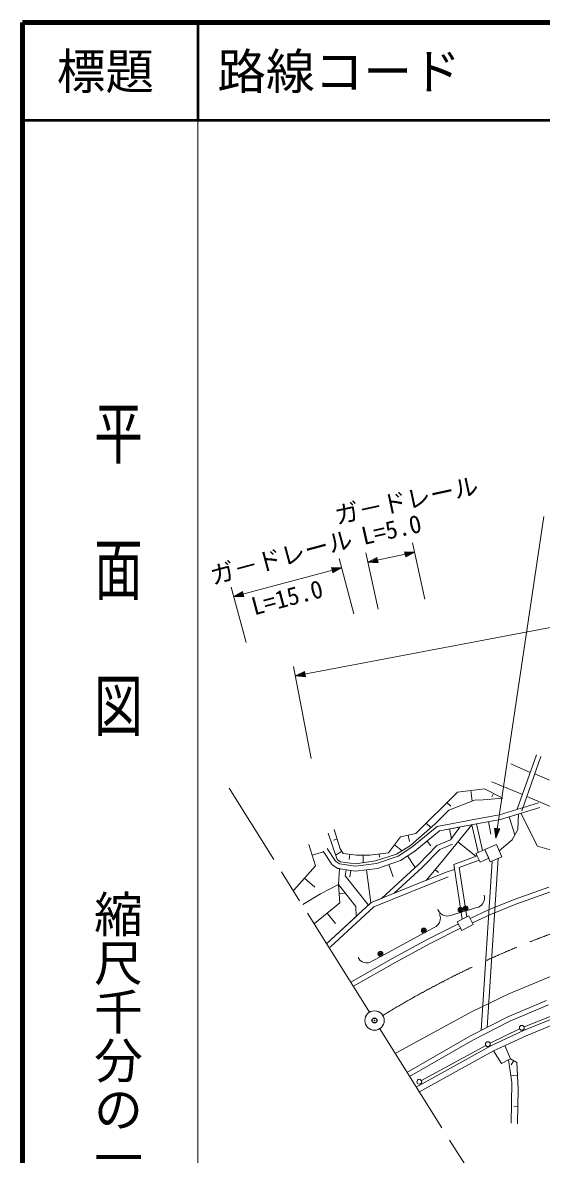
# Model space of a CAD drawing. Units: millimetres, scale not verified. Extents: x 40000 to 680000, y 20000 to 380000.
# Drawn here: x 40000 to 93284, y 263843 to 380000 of the extents above; entities that cross this region are included whole.
import ezdxf
from ezdxf.enums import TextEntityAlignment as Align

# ---------------------------------------------------------------- set-up
doc = ezdxf.new("R2010")
doc.units = ezdxf.units.MM
doc.header["$LTSCALE"] = 1000
doc.header["$PDMODE"] = 32
doc.header["$PDSIZE"] = 500
doc.linetypes.add('CHAIN', pattern=[18.5, 12, -1.5, 3.5, -1.5])
for name, color, linetype, lineweight in [('S-BGD', 7, 'Continuous', 13), ('S-BMK', 2, 'CHAIN', 13), ('S-BMK-SRVR', 3, 'Continuous', 13), ('S-STR-HTXT', 7, 'Continuous', 13), ('S-STR-STRC', 7, 'Continuous', 13), ('S-TTL', 2, 'Continuous', 140), ('S-TTL-BAND', 7, 'Continuous', 13), ('S-TTL-LINE', 7, 'Continuous', 50)]:
    doc.layers.add(name, color=color, linetype=linetype, lineweight=lineweight)
doc.layers.add('S-OTRS', color=6, linetype='Continuous')
doc.layers.add('S-TTL-TXT', color=7, linetype='Continuous')
doc.styles.add('@ＭＳ ゴシック', font='')
doc.styles.add('ＭＳ ゴシック', font='')
doc.styles.get('@ＭＳ ゴシック').set_extended_font_data('@MS Gothic')
doc.styles.get('ＭＳ ゴシック').set_extended_font_data('MS Gothic')

msp = doc.modelspace()

# ---------------------------------------------------------------- linework, layer by layer
at = {"layer": 'S-BGD'}
for p, q in [((90798, 299259), (92769, 304835)), ((91270, 299094), (93240, 304670)), ((92132, 303034), (90133, 303913)), ((88178, 302090), (91330, 300762)), ((94115, 302248), (92616, 302903)), ((80393, 296783), (84653, 301029)), ((84653, 301029), (87444, 301358)), ((86048, 301194), (86179, 300095)), ((87444, 301358), (89317, 300407)), ((88380, 300882), (88201, 300532)), ((83588, 299967), (83968, 299589)), ((86416, 300187), (83772, 299162)), ((87297, 300224), (86416, 300187)), ((89317, 300407), (87297, 300224)), ((92980, 299931), (88970, 298696)), ((91797, 300585), (96772, 298430)), ((83772, 299162), (82376, 297772)), ((88970, 298696), (86533, 298261)), ((93127, 299455), (89088, 298211)), ((89088, 298211), (90860, 298757)), ((90927, 298777), (90859, 297186)), ((92879, 295466), (91182, 298856)), ((82376, 297772), (79842, 295539)), ((82588, 297505), (79978, 295356)), ((81458, 297845), (81928, 297377)), ((86533, 298261), (82588, 297505)), ((86627, 297772), (82808, 297040)), ((82808, 297040), (84875, 297436)), ((83294, 294185), (86136, 297677)), ((84903, 297441), (83955, 296125)), ((86136, 297677), (86781, 294821)), ((89088, 298211), (86627, 297772)), ((86627, 297772), (89088, 298211)), ((86627, 297772), (87245, 295034)), ((87858, 297991), (88090, 296697)), ((89974, 298484), (90550, 296627)), ((72314, 294112), (71396, 296820)), ((71983, 297186), (72608, 295210)), ((77565, 294807), (78814, 296417)), ((78814, 296417), (80393, 296783)), ((79603, 296600), (79751, 295968)), ((82808, 297040), (80274, 294954)), ((80274, 294954), (82808, 297040)), ((83841, 297238), (84035, 296235)), ((90859, 297186), (90272, 296125)), ((70074, 293453), (69413, 295649)), ((72149, 293928), (71291, 295227)), ((72296, 296198), (71922, 296081)), ((72608, 295210), (72938, 294734)), ((78190, 295612), (78975, 295007)), ((79842, 295539), (78410, 294661)), ((79978, 295356), (78585, 294453)), ((80687, 293636), (82560, 295539)), ((82560, 295539), (80687, 293636)), ((81035, 293279), (82846, 295119)), ((81541, 295997), (81944, 295511)), ((82560, 295539), (83955, 296125)), ((83955, 296125), (82560, 295539)), ((82846, 295119), (84149, 295666)), ((84715, 295931), (86559, 294441)), ((87469, 295136), (86566, 294722)), ((88667, 295651), (87469, 295136)), ((87469, 295136), (88023, 293855)), ((87886, 294231), (87469, 295136)), ((89221, 294371), (88667, 295651)), ((90272, 296125), (88957, 294982)), ((94788, 294917), (92879, 295466)), ((69743, 294551), (70909, 294899)), ((71791, 293563), (70873, 294954)), ((70873, 294954), (71791, 293563)), ((72558, 293672), (72149, 293928)), ((72773, 294972), (72165, 294552)), ((72644, 293856), (72314, 294112)), ((72938, 294734), (74297, 294551)), ((73618, 294642), (73545, 294110)), ((76243, 293965), (74187, 293673)), ((74297, 294551), (75656, 294551)), ((74976, 294551), (74976, 293785)), ((75656, 294551), (77565, 294807)), ((78410, 294661), (76243, 293965)), ((78585, 294453), (76341, 293684)), ((78805, 294002), (76455, 293197)), ((76455, 293197), (78805, 294002)), ((76611, 294679), (76657, 294336)), ((80274, 294954), (78805, 294002)), ((78805, 294002), (80274, 294954)), ((79540, 294478), (80313, 293292)), ((81448, 291961), (83294, 294185)), ((84286, 293598), (86675, 294484)), ((86675, 294484), (84286, 293598)), ((84841, 293272), (86885, 294031)), ((86781, 294821), (86566, 294722)), ((86566, 294722), (86675, 294484)), ((86566, 294722), (86983, 293817)), ((86983, 293817), (87886, 294231)), ((87104, 276556), (88238, 293948)), ((87726, 276877), (88856, 294214)), ((88023, 293855), (89221, 294371)), ((67858, 290957), (70074, 293453)), ((72379, 293197), (71791, 293563)), ((71791, 293563), (72379, 293197)), ((74178, 292904), (72379, 293197)), ((72379, 293197), (72560, 293167)), ((72461, 291550), (72560, 293167)), ((72560, 293167), (72461, 291550)), ((74187, 293407), (72558, 293672)), ((74187, 293673), (72644, 293856)), ((73239, 293057), (73122, 292428)), ((73239, 293057), (74178, 292904)), ((73709, 292980), (73603, 292338)), ((76455, 293197), (74178, 292904)), ((74178, 292904), (76455, 293197)), ((76341, 293684), (74187, 293407)), ((75317, 293050), (75758, 289642)), ((75803, 289683), (83514, 292794)), ((76865, 290112), (80687, 293636)), ((80687, 293636), (76865, 290112)), ((77630, 293599), (78067, 292333)), ((78173, 290640), (81035, 293279)), ((82371, 293073), (82733, 292775)), ((84363, 293093), (83514, 292794)), ((85144, 287979), (84286, 293598)), ((84286, 293598), (84363, 293093)), ((85612, 288221), (84841, 293272)), ((68966, 292205), (70015, 291280)), ((73122, 292428), (75514, 289416)), ((75514, 289416), (73122, 292428)), ((76076, 289256), (83702, 292333)), ((70588, 290598), (68778, 289472)), ((72461, 291550), (70588, 290598)), ((74224, 289281), (72461, 291550)), ((72571, 289647), (72461, 291550)), ((72516, 290598), (73171, 290636)), ((87392, 290436), (87438, 290283)), ((94065, 291259), (90477, 289988)), ((94226, 290787), (90655, 289522)), ((69981, 287531), (72571, 289647)), ((71257, 285471), (75803, 289683)), ((71598, 285106), (76076, 289256)), ((74259, 288252), (74224, 289281)), ((74224, 289281), (74259, 288252)), ((75803, 289683), (75514, 289416)), ((76865, 290112), (75803, 289683)), ((87082, 289386), (86837, 289230)), ((87239, 289558), (87082, 289386)), ((87373, 289806), (87239, 289558)), ((87431, 290031), (87373, 289806)), ((87438, 290283), (87431, 290031)), ((90477, 289988), (87846, 288925)), ((90655, 289522), (88046, 288468)), ((74259, 288252), (71257, 285471)), ((71276, 288589), (72144, 287533)), ((82690, 288905), (82655, 289020)), ((82785, 288726), (82690, 288905)), ((82969, 288531), (82785, 288726)), ((82785, 288525), (82861, 288385)), ((82861, 288385), (82905, 288136)), ((82905, 288136), (82895, 287904)), ((83130, 288413), (82969, 288531)), ((83318, 288344), (83130, 288413)), ((83582, 288298), (83318, 288344)), ((83785, 288317), (83582, 288298)), ((84091, 288409), (83785, 288317)), ((85049, 288695), (84091, 288409)), ((85816, 288326), (84642, 287720)), ((85573, 288852), (85049, 288695)), ((86531, 289138), (85573, 288852)), ((86276, 287442), (85816, 288326)), ((87846, 288925), (85980, 288054)), ((88046, 288468), (86192, 287603)), ((86837, 289230), (86531, 289138)), ((82206, 287080), (81327, 286605)), ((84769, 287494), (81692, 285969)), ((84992, 287048), (81923, 285527)), ((82487, 287231), (82206, 287080)), ((82695, 287434), (82487, 287231)), ((82814, 287634), (82695, 287434)), ((82895, 287904), (82814, 287634)), ((84642, 287720), (85102, 286835)), ((85102, 286835), (86276, 287442)), ((81327, 286605), (76871, 284202)), ((81692, 285969), (78102, 284021)), ((81923, 285527), (78345, 283586)), ((78102, 284021), (73723, 281525)), ((78345, 283586), (73971, 281092)), ((74518, 283930), (74461, 284035)), ((74648, 283774), (74518, 283930)), ((74868, 283620), (74648, 283774)), ((75050, 283537), (74868, 283620)), ((75247, 283508), (75050, 283537)), ((75516, 283517), (75247, 283508)), ((75710, 283576), (75516, 283517)), ((75992, 283728), (75710, 283576)), ((76871, 284202), (75992, 283728)), ((89840, 277966), (93819, 279647)), ((90052, 277515), (94004, 279185)), ((86018, 275996), (89840, 277966)), ((91463, 276568), (95427, 278175)), ((91503, 276915), (94964, 278284)), ((86258, 275559), (90052, 277515)), ((88006, 275255), (91045, 276715)), ((88104, 274995), (91463, 276568)), ((91704, 276021), (95640, 277616)), ((79474, 272252), (86018, 275996)), ((79723, 271820), (86258, 275559)), ((88377, 274462), (91704, 276021)), ((80415, 270746), (88104, 274995)), ((80706, 270223), (88377, 274462)), ((80959, 271417), (87562, 275027)), ((88377, 274462), (89177, 273154)), ((90118, 273656), (89541, 275008)), ((89177, 273154), (90118, 273656)), ((90252, 271212), (89903, 273541)), ((90118, 273656), (90756, 273287)), ((90437, 273472), (90187, 273042)), ((90756, 273287), (90890, 270576)), ((90823, 271932), (90149, 271898)), ((90185, 267060), (90252, 271212)), ((90890, 270576), (90823, 266960)), ((90857, 268768), (90470, 268775))]:
    msp.add_line(p, q, dxfattribs=at)
for centre, major_axis in [((85501, 289091), (250, 0)), ((85501, 289091), (150, 0)), ((84977, 288934), (250, 0)), ((84977, 288934), (150, 0)), ((84977, 288934), (50, 0)), ((85501, 289091), (50, 0)), ((81208, 286824), (250, 0)), ((81208, 286824), (150, 0)), ((81208, 286824), (50, 0)), ((76752, 284421), (250, 0)), ((76752, 284421), (150, 0)), ((76752, 284421), (50, 0)), ((91271, 276824), (250, 0)), ((87781, 275147), (250, 0)), ((80740, 271297), (250, 0))]:
    msp.add_ellipse(centre, major_axis=major_axis, ratio=0.996598, dxfattribs=at)
at = {"layer": 'S-BMK'}
for p, q in [((75618, 278425), (61205, 301428)), ((76678, 276736), (88354, 258163))]:
    msp.add_line(p, q, dxfattribs=at)
msp.add_ellipse((129179, 193133), major_axis=(99962, 0), ratio=0.996598, start_param=1.4600502, end_param=2.1200041, dxfattribs=at)
at = {"layer": 'S-BMK-SRVR'}
for major_axis in [(1000, 0), (40, 0)]:
    msp.add_ellipse((76147, 277580), major_axis=major_axis, ratio=0.996598, dxfattribs=at)
at = {"layer": 'S-OTRS'}
msp.add_point((76147, 277580), dxfattribs=at)
at = {"layer": 'S-STR-HTXT'}
for p, q in [((88588, 296309), (93528, 329298)), ((80061, 326611), (81305, 320823)), ((68017, 312944), (134631, 325584)), ((76506, 319798), (75262, 325586)), ((75471, 324612), (80270, 325637)), ((79352, 325155), (79234, 325701)), ((79234, 325701), (80270, 325637)), ((79374, 325242), (79290, 325631)), ((79290, 325631), (79997, 325578)), ((79396, 325328), (79346, 325562)), ((79346, 325562), (79840, 325545)), ((80270, 325637), (79352, 325155)), ((79997, 325578), (79374, 325242)), ((79840, 325545), (79396, 325328)), ((79402, 325492), (79606, 325495)), ((79419, 325414), (79402, 325492)), ((79606, 325495), (79419, 325414)), ((72503, 325011), (74033, 319325)), ((75471, 324612), (76390, 325093)), ((76507, 324548), (75471, 324612)), ((75745, 324670), (76368, 325007)), ((76452, 324618), (75745, 324670)), ((75901, 324704), (76345, 324921)), ((76396, 324687), (75901, 324704)), ((76136, 324754), (76323, 324835)), ((76340, 324757), (76136, 324754)), ((76323, 324835), (76340, 324757)), ((76345, 324921), (76396, 324687)), ((76368, 325007), (76452, 324618)), ((76390, 325093), (76507, 324548)), ((61679, 321088), (72762, 324049)), ((71869, 323522), (71724, 324060)), ((71724, 324060), (72762, 324049)), ((71887, 323609), (71784, 323994)), ((71784, 323994), (72492, 323977)), ((71843, 323927), (72337, 323935)), ((71905, 323696), (71843, 323927)), ((72762, 324049), (71869, 323522)), ((72492, 323977), (71887, 323609)), ((71902, 323860), (72106, 323874)), ((71923, 323784), (71902, 323860)), ((72337, 323935), (71905, 323696)), ((72106, 323874), (71923, 323784)), ((62949, 316365), (61420, 322051)), ((61679, 321088), (62572, 321616)), ((62717, 321077), (61679, 321088)), ((61949, 321161), (62554, 321528)), ((62658, 321143), (61949, 321161)), ((62104, 321202), (62536, 321441)), ((62598, 321210), (62104, 321202)), ((62336, 321264), (62518, 321354)), ((62539, 321277), (62336, 321264)), ((62518, 321354), (62539, 321277)), ((62536, 321441), (62598, 321210)), ((62554, 321528), (62658, 321143)), ((62572, 321616), (62717, 321077)), ((69635, 304477), (67830, 313923)), ((68017, 312944), (68947, 313404)), ((69051, 312856), (68017, 312944)), ((68292, 312996), (68922, 313319)), ((68997, 312927), (68292, 312996)), ((68449, 313026), (68898, 313233)), ((68943, 312998), (68449, 313026)), ((68685, 313071), (68874, 313147)), ((68889, 313069), (68685, 313071)), ((68874, 313147), (68889, 313069)), ((68898, 313233), (68943, 312998)), ((68922, 313319), (68997, 312927)), ((68947, 313404), (69051, 312856)), ((88588, 296309), (88458, 297336)), ((88458, 297336), (89012, 297253)), ((88629, 296585), (88532, 297284)), ((88532, 297284), (88927, 297226)), ((89012, 297253), (88588, 296309)), ((88653, 296743), (88605, 297233)), ((88605, 297233), (88842, 297198)), ((88927, 297226), (88629, 296585)), ((88842, 297198), (88653, 296743)), ((88688, 296979), (88678, 297182)), ((88678, 297182), (88757, 297170)), ((88757, 297170), (88688, 296979))]:
    msp.add_line(p, q, dxfattribs=at)
at = {"layer": 'S-STR-STRC'}
for p, q in [((89928, 280317), (94629, 282285)), ((86166, 278490), (89928, 280317)), ((82264, 276381), (86166, 278490)), ((78257, 274202), (82264, 276381))]:
    msp.add_line(p, q, dxfattribs=at)
at = {"layer": 'S-TTL'}
for p, q in [((40000, 380000), (40000, 20000)), ((680000, 380000), (40000, 380000))]:
    msp.add_line(p, q, dxfattribs=at)
at = {"layer": 'S-TTL-BAND'}
msp.add_line((58000, 370000), (58000, 20000), dxfattribs=at)
at = {"layer": 'S-TTL-LINE'}
for p, q in [((58000, 380000), (58000, 370000)), ((40000, 370000), (680000, 370000))]:
    msp.add_line(p, q, dxfattribs=at)

# ---------------------------------------------------------------- texts
at = {"layer": 'S-STR-HTXT', "style": 'ＭＳ ゴシック'}
for s, rotation, p in [('ガ－ドレール', 12.16, (72387, 327959)), ('L=5.0', 12.658, (75155, 325850)), ('ガ－ドレール', 15.051, (59689, 321772)), ('L=15.0', 14.852, (63928, 318629))]:
    msp.add_text(s, height=1833, rotation=rotation, dxfattribs=at).set_placement(p, align=Align.BOTTOM_LEFT)
at = {"layer": 'S-TTL-BAND', "style": '@ＭＳ ゴシック', "width": 1.4}
msp.add_text('平  面  図', height=3666, rotation=270, dxfattribs=at).set_placement((49777, 306475), align=Align.MIDDLE_RIGHT)
at = {"layer": 'S-TTL-BAND', "style": '@ＭＳ ゴシック'}
msp.add_text('縮尺千分の一', height=3666, rotation=270, dxfattribs=at).set_placement((49777, 261030), align=Align.MIDDLE_RIGHT)
at = {"layer": 'S-TTL-TXT', "style": 'ＭＳ ゴシック'}
msp.add_text('標題', height=3666, dxfattribs=at).set_placement((48500, 375000), align=Align.MIDDLE_CENTER)
msp.add_text('路線コード', height=3666, dxfattribs=at).set_placement((60000, 375000), align=Align.MIDDLE_LEFT)

doc.saveas('drawing.dxf')
